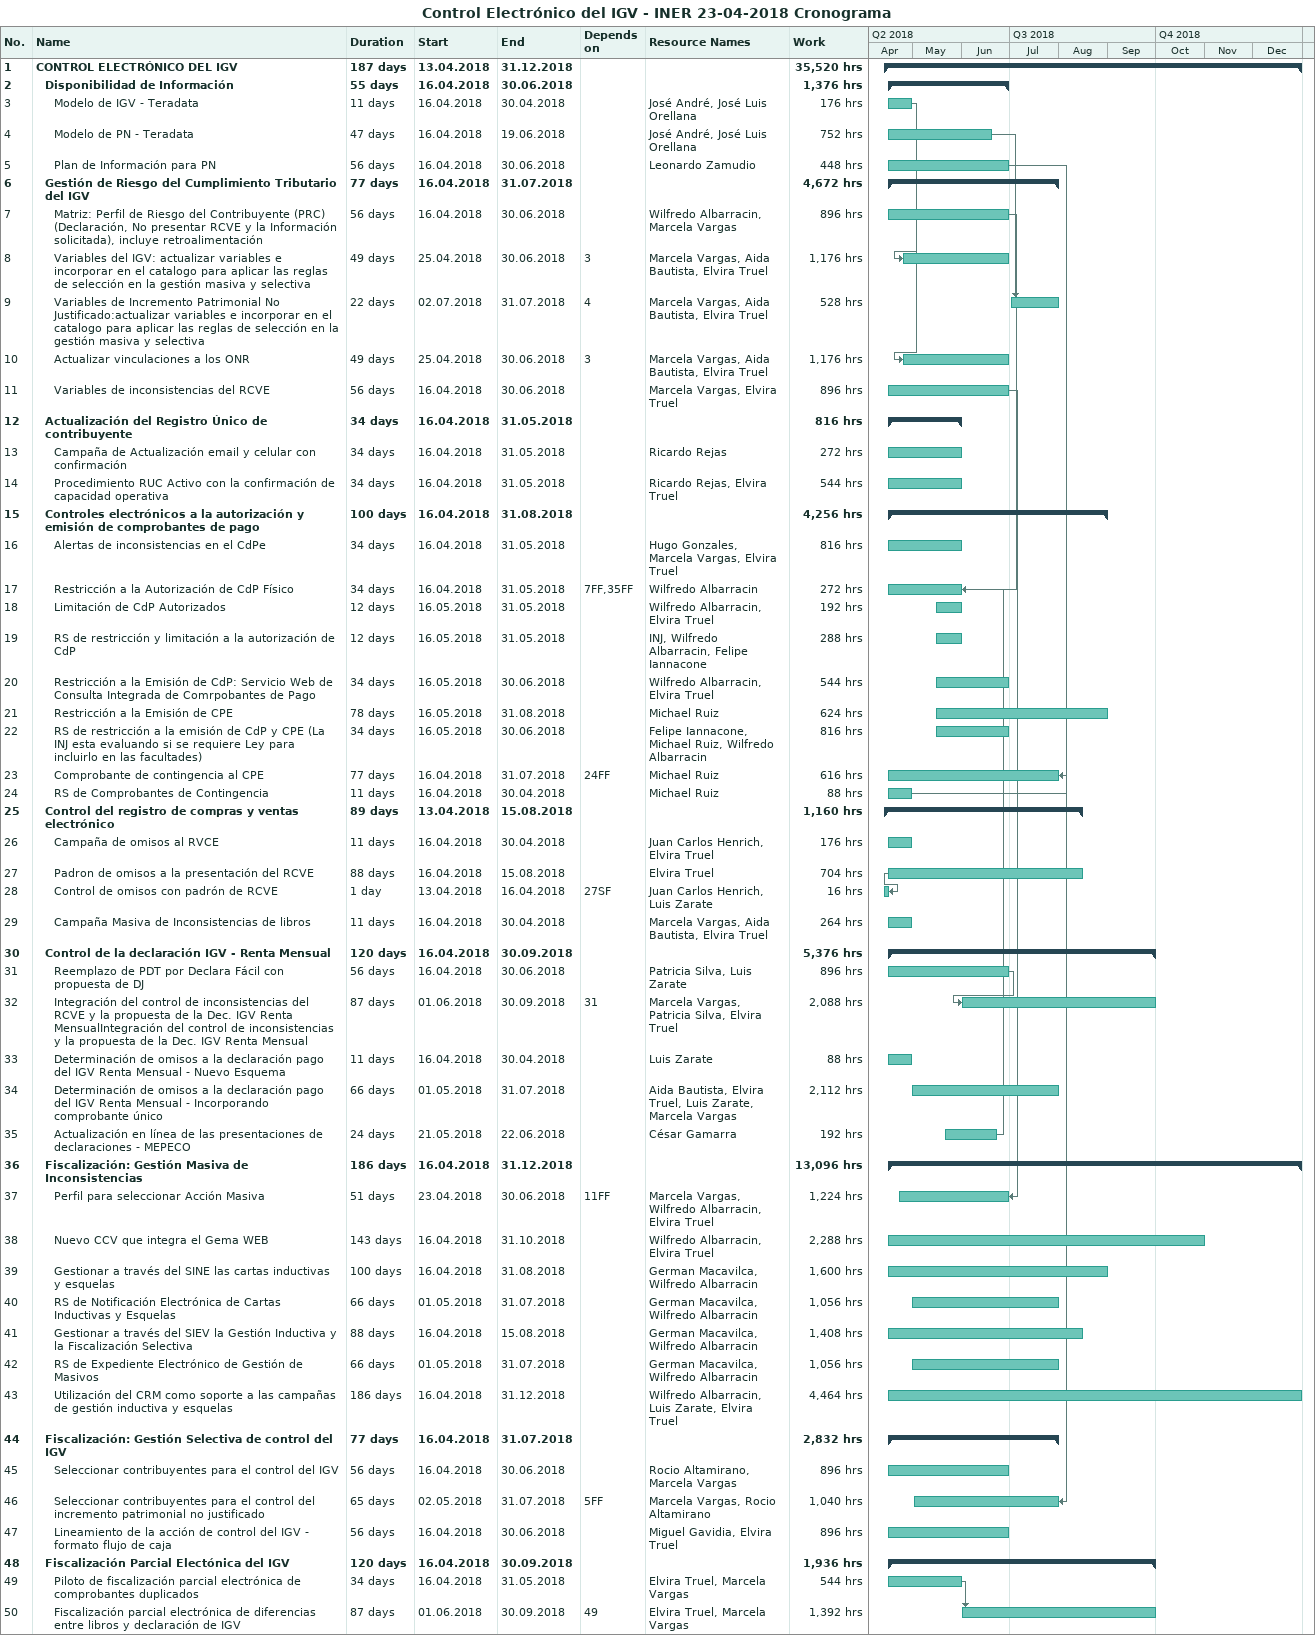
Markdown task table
Control Electrónico del IGV - INER 23-04-2018 Cronograma

| ID | Level | Task | Duration | Start | Finish | Predecessors | Resources | Work (h) |
|---|---|---|---|---|---|---|---|---|
| 1 | 1 | **CONTROL ELECTRÓNICO DEL IGV** | 187d | 2018-04-13 | 2018-12-31 |  |  | 35520 |
| 2 | 2 | **Disponibilidad de Información** | 55d | 2018-04-16 | 2018-06-30 |  |  | 1376 |
| 3 | 3 | Modelo de IGV - Teradata | 11d | 2018-04-16 | 2018-04-30 |  | José André, José Luis Orellana | 176 |
| 4 | 3 | Modelo de PN - Teradata | 47d | 2018-04-16 | 2018-06-19 |  | José André, José Luis Orellana | 752 |
| 5 | 3 | Plan de Información para PN | 56d | 2018-04-16 | 2018-06-30 |  | Leonardo Zamudio | 448 |
| 6 | 2 | **Gestión de Riesgo del Cumplimiento Tributario del IGV** | 77d | 2018-04-16 | 2018-07-31 |  |  | 4672 |
| 7 | 3 | Matriz: Perfil de Riesgo del Contribuyente (PRC) (Declaración, No presentar RCVE y la Información solicitada), incluye retroalimentación | 56d | 2018-04-16 | 2018-06-30 |  | Wilfredo Albarracin, Marcela Vargas | 896 |
| 8 | 3 | Variables del IGV: actualizar variables e incorporar en el catalogo para aplicar las reglas de selección en la gestión masiva y selectiva | 49d | 2018-04-25 | 2018-06-30 | 3 | Marcela Vargas, Aida Bautista, Elvira Truel | 1176 |
| 9 | 3 | Variables de Incremento Patrimonial No Justificado:actualizar variables e incorporar en el catalogo para aplicar las reglas de selección en la gestión masiva y selectiva | 22d | 2018-07-02 | 2018-07-31 | 4 | Marcela Vargas, Aida Bautista, Elvira Truel | 528 |
| 10 | 3 | Actualizar vinculaciones a los ONR | 49d | 2018-04-25 | 2018-06-30 | 3 | Marcela Vargas, Aida Bautista, Elvira Truel | 1176 |
| 11 | 3 | Variables de inconsistencias del RCVE | 56d | 2018-04-16 | 2018-06-30 |  | Marcela Vargas, Elvira Truel | 896 |
| 12 | 2 | **Actualización del Registro Único de contribuyente** | 34d | 2018-04-16 | 2018-05-31 |  |  | 816 |
| 13 | 3 | Campaña de Actualización email y celular con confirmación | 34d | 2018-04-16 | 2018-05-31 |  | Ricardo Rejas | 272 |
| 14 | 3 | Procedimiento RUC Activo con la confirmación de capacidad operativa | 34d | 2018-04-16 | 2018-05-31 |  | Ricardo Rejas, Elvira Truel | 544 |
| 15 | 2 | **Controles electrónicos a la autorización y emisión de comprobantes de pago** | 100d | 2018-04-16 | 2018-08-31 |  |  | 4256 |
| 16 | 3 | Alertas de inconsistencias en el CdPe | 34d | 2018-04-16 | 2018-05-31 |  | Hugo Gonzales, Marcela Vargas, Elvira Truel | 816 |
| 17 | 3 | Restricción a la Autorización de CdP Físico | 34d | 2018-04-16 | 2018-05-31 | 7FF, 35FF | Wilfredo Albarracin | 272 |
| 18 | 3 | Limitación de CdP Autorizados | 12d | 2018-05-16 | 2018-05-31 |  | Wilfredo Albarracin, Elvira Truel | 192 |
| 19 | 3 | RS de restricción y limitación a la autorización de CdP | 12d | 2018-05-16 | 2018-05-31 |  | INJ, Wilfredo Albarracin, Felipe Iannacone | 288 |
| 20 | 3 | Restricción a la Emisión de CdP: Servicio Web de Consulta Integrada de Comrpobantes de Pago | 34d | 2018-05-16 | 2018-06-30 |  | Wilfredo Albarracin, Elvira Truel | 544 |
| 21 | 3 | Restricción a la Emisión de CPE | 78d | 2018-05-16 | 2018-08-31 |  | Michael Ruiz | 624 |
| 22 | 3 | RS de restricción a la emisión de CdP y CPE (La INJ esta evaluando si se requiere Ley para incluirlo en las facultades) | 34d | 2018-05-16 | 2018-06-30 |  | Felipe Iannacone, Michael Ruiz, Wilfredo Albarracin | 816 |
| 23 | 3 | Comprobante de contingencia al CPE | 77d | 2018-04-16 | 2018-07-31 | 24FF | Michael Ruiz | 616 |
| 24 | 3 | RS de Comprobantes de Contingencia | 11d | 2018-04-16 | 2018-04-30 |  | Michael Ruiz | 88 |
| 25 | 2 | **Control del registro de compras y ventas electrónico** | 89d | 2018-04-13 | 2018-08-15 |  |  | 1160 |
| 26 | 3 | Campaña de omisos al RVCE | 11d | 2018-04-16 | 2018-04-30 |  | Juan Carlos Henrich, Elvira Truel | 176 |
| 27 | 3 | Padron de omisos a la presentación del RCVE | 88d | 2018-04-16 | 2018-08-15 |  | Elvira Truel | 704 |
| 28 | 3 | Control de omisos con padrón de RCVE | 1d | 2018-04-13 | 2018-04-16 | 27SF | Juan Carlos Henrich, Luis Zarate | 16 |
| 29 | 3 | Campaña Masiva de Inconsistencias de libros | 11d | 2018-04-16 | 2018-04-30 |  | Marcela Vargas, Aida Bautista, Elvira Truel | 264 |
| 30 | 2 | **Control de la declaración IGV - Renta Mensual** | 120d | 2018-04-16 | 2018-09-30 |  |  | 5376 |
| 31 | 3 | Reemplazo de PDT por Declara Fácil con propuesta de DJ | 56d | 2018-04-16 | 2018-06-30 |  | Patricia Silva, Luis Zarate | 896 |
| 32 | 3 | Integración del control de inconsistencias del RCVE y la propuesta de la Dec. IGV Renta MensualIntegración del control de inconsistencias y la propuesta de la Dec. IGV Renta Mensual | 87d | 2018-06-01 | 2018-09-30 | 31 | Marcela Vargas, Patricia Silva, Elvira Truel | 2088 |
| 33 | 3 | Determinación de omisos a la declaración pago del IGV Renta Mensual - Nuevo Esquema | 11d | 2018-04-16 | 2018-04-30 |  | Luis Zarate | 88 |
| 34 | 3 | Determinación de omisos a la declaración pago del IGV Renta Mensual - Incorporando comprobante único | 66d | 2018-05-01 | 2018-07-31 |  | Aida Bautista, Elvira Truel, Luis Zarate, Marcela Vargas | 2112 |
| 35 | 3 | Actualización en línea de las presentaciones de declaraciones - MEPECO | 24d | 2018-05-21 | 2018-06-22 |  | César Gamarra | 192 |
| 36 | 2 | **Fiscalización: Gestión Masiva de Inconsistencias** | 186d | 2018-04-16 | 2018-12-31 |  |  | 13096 |
| 37 | 3 | Perfil para seleccionar Acción Masiva | 51d | 2018-04-23 | 2018-06-30 | 11FF | Marcela Vargas, Wilfredo Albarracin, Elvira Truel | 1224 |
| 38 | 3 | Nuevo CCV que integra el Gema WEB | 143d | 2018-04-16 | 2018-10-31 |  | Wilfredo Albarracin, Elvira Truel | 2288 |
| 39 | 3 | Gestionar a través del SINE las cartas inductivas y esquelas | 100d | 2018-04-16 | 2018-08-31 |  | German Macavilca, Wilfredo Albarracin | 1600 |
| 40 | 3 | RS de Notificación Electrónica de Cartas Inductivas y Esquelas | 66d | 2018-05-01 | 2018-07-31 |  | German Macavilca, Wilfredo Albarracin | 1056 |
| 41 | 3 | Gestionar a través del SIEV la Gestión Inductiva y la Fiscalización Selectiva | 88d | 2018-04-16 | 2018-08-15 |  | German Macavilca, Wilfredo Albarracin | 1408 |
| 42 | 3 | RS de Expediente Electrónico de Gestión de Masivos | 66d | 2018-05-01 | 2018-07-31 |  | German Macavilca, Wilfredo Albarracin | 1056 |
| 43 | 3 | Utilización del CRM como soporte a las campañas de gestión inductiva y esquelas | 186d | 2018-04-16 | 2018-12-31 |  | Wilfredo Albarracin, Luis Zarate, Elvira Truel | 4464 |
| 44 | 2 | **Fiscalización: Gestión Selectiva de control del IGV** | 77d | 2018-04-16 | 2018-07-31 |  |  | 2832 |
| 45 | 3 | Seleccionar contribuyentes para el control del IGV | 56d | 2018-04-16 | 2018-06-30 |  | Rocio Altamirano, Marcela Vargas | 896 |
| 46 | 3 | Seleccionar contribuyentes para el control del incremento patrimonial no justificado | 65d | 2018-05-02 | 2018-07-31 | 5FF | Marcela Vargas, Rocio Altamirano | 1040 |
| 47 | 3 | Lineamiento de la acción de control del IGV - formato flujo de caja | 56d | 2018-04-16 | 2018-06-30 |  | Miguel Gavidia, Elvira Truel | 896 |
| 48 | 2 | **Fiscalización Parcial Electónica del IGV** | 120d | 2018-04-16 | 2018-09-30 |  |  | 1936 |
| 49 | 3 | Piloto de fiscalización parcial electrónica de comprobantes duplicados | 34d | 2018-04-16 | 2018-05-31 |  | Elvira Truel, Marcela Vargas | 544 |
| 50 | 3 | Fiscalización parcial electrónica de diferencias entre libros y declaración de IGV | 87d | 2018-06-01 | 2018-09-30 | 49 | Elvira Truel, Marcela Vargas | 1392 |
